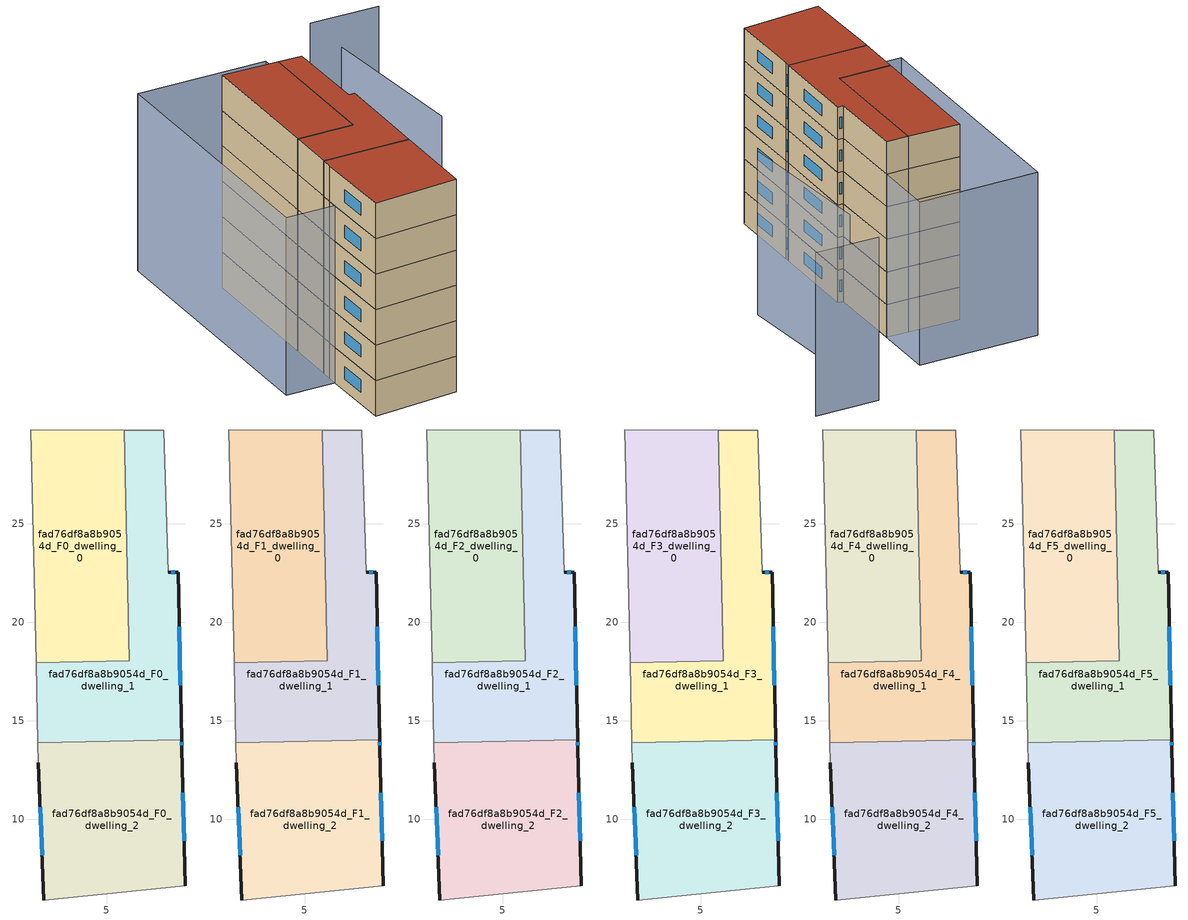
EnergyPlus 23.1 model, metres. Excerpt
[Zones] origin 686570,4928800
fad76df8a8b9054d_F0_dwelling_0
 floor ground (EU_floor_Construction): 5.9,29.77 6.16,18.04 1.42,17.93 1.16,29.77 z0
 wall adiabatic (EU_wall_Construction): 5.9,29.77 1.16,29.77 1.42,17.93 z0:3
 wall to fad76df8a8b9054d_F0_dwelling_1 (EU_wall_Construction): 1.42,17.93 6.16,18.04 5.9,29.77 z0:3
fad76df8a8b9054d_F0_dwelling_1
 floor ground (EU_floor_Construction): 7.9,29.77 8.12,22.53 8.63,22.55 8.81,14.03 1.51,13.87 1.42,17.93 6.16,18.04 5.9,29.77 z0
 wall outside (EU_wall_Construction): 8.81,14.03 8.63,22.55 8.12,22.53 z0:3
 wall adiabatic (EU_wall_Construction): 8.12,22.53 7.9,29.77 5.9,29.77 / 1.42,17.93 1.51,13.87 z0:3
 wall to fad76df8a8b9054d_F0_dwelling_2 (EU_wall_Construction): 1.51,13.87 8.81,14.03 z0:3
 window (EU_Window_Construction): 8.47,22.55 8.29,22.54 / 8.76,16.8 8.69,19.78 z0.98:2.02
fad76df8a8b9054d_F0_dwelling_2
 floor ground (EU_floor_Construction): 8.81,14.03 8.82,13.61 8.99,6.62 1.81,5.89 1.53,12.86 1.51,13.87 z0
 wall outside (EU_wall_Construction): 8.99,6.62 8.82,13.61 8.81,14.03 / 1.53,12.86 1.81,5.89 z0:3
 wall adiabatic (EU_wall_Construction): 1.51,13.87 1.53,12.86 / 1.81,5.89 8.99,6.62 z0:3
 window (EU_Window_Construction): 8.82,13.75 8.82,13.9 / 8.94,8.9 8.88,11.34 / 1.63,10.6 1.72,8.16 z0.98:2.02
fad76df8a8b9054d_F1_dwelling_0
 floor to fad76df8a8b9054d_F0_dwelling_0 (EU_floor_Construction): 5.9,29.77 6.16,18.04 1.42,17.93 1.16,29.77 z3
 wall adiabatic (EU_wall_Construction): 5.9,29.77 1.16,29.77 1.42,17.93 z3:6
 wall to fad76df8a8b9054d_F1_dwelling_1 (EU_wall_Construction): 1.42,17.93 6.16,18.04 5.9,29.77 z3:6
fad76df8a8b9054d_F1_dwelling_1
 floor to fad76df8a8b9054d_F0_dwelling_1 (EU_floor_Construction): 7.9,29.77 8.12,22.53 8.63,22.55 8.81,14.03 1.51,13.87 1.42,17.93 6.16,18.04 5.9,29.77 z3
 wall outside (EU_wall_Construction): 8.81,14.03 8.63,22.55 8.12,22.53 z3:6
 wall adiabatic (EU_wall_Construction): 8.12,22.53 7.9,29.77 5.9,29.77 / 1.42,17.93 1.51,13.87 z3:6
 wall to fad76df8a8b9054d_F1_dwelling_2 (EU_wall_Construction): 1.51,13.87 8.81,14.03 z3:6
 window (EU_Window_Construction): 8.47,22.55 8.29,22.54 / 8.76,16.8 8.69,19.78 z3.98:5.02
fad76df8a8b9054d_F1_dwelling_2
 floor to fad76df8a8b9054d_F0_dwelling_2 (EU_floor_Construction): 8.81,14.03 8.82,13.61 8.99,6.62 1.81,5.89 1.53,12.86 1.51,13.87 z3
 wall outside (EU_wall_Construction): 8.99,6.62 8.82,13.61 8.81,14.03 / 1.53,12.86 1.81,5.89 z3:6
 wall adiabatic (EU_wall_Construction): 1.51,13.87 1.53,12.86 / 1.81,5.89 8.99,6.62 z3:6
 window (EU_Window_Construction): 8.82,13.75 8.82,13.9 / 8.94,8.9 8.88,11.34 / 1.63,10.6 1.72,8.16 z3.98:5.02
fad76df8a8b9054d_F2_dwelling_0
 floor to fad76df8a8b9054d_F1_dwelling_0 (EU_floor_Construction): 5.9,29.77 6.16,18.04 1.42,17.93 1.16,29.77 z6
 wall adiabatic (EU_wall_Construction): 5.9,29.77 1.16,29.77 1.42,17.93 z6:9
 wall to fad76df8a8b9054d_F2_dwelling_1 (EU_wall_Construction): 1.42,17.93 6.16,18.04 5.9,29.77 z6:9
fad76df8a8b9054d_F2_dwelling_1
 floor to fad76df8a8b9054d_F1_dwelling_1 (EU_floor_Construction): 7.9,29.77 8.12,22.53 8.63,22.55 8.81,14.03 1.51,13.87 1.42,17.93 6.16,18.04 5.9,29.77 z6
 wall outside (EU_wall_Construction): 8.81,14.03 8.63,22.55 8.12,22.53 z6:9
 wall adiabatic (EU_wall_Construction): 8.12,22.53 7.9,29.77 5.9,29.77 / 1.42,17.93 1.51,13.87 z6:9
 wall to fad76df8a8b9054d_F2_dwelling_2 (EU_wall_Construction): 1.51,13.87 8.81,14.03 z6:9
 window (EU_Window_Construction): 8.47,22.55 8.29,22.54 / 8.76,16.8 8.69,19.78 z6.98:8.02
fad76df8a8b9054d_F2_dwelling_2
 floor to fad76df8a8b9054d_F1_dwelling_2 (EU_floor_Construction): 8.81,14.03 8.82,13.61 8.99,6.62 1.81,5.89 1.53,12.86 1.51,13.87 z6
 wall outside (EU_wall_Construction): 8.99,6.62 8.82,13.61 8.81,14.03 / 1.53,12.86 1.81,5.89 z6:9
 wall adiabatic (EU_wall_Construction): 1.51,13.87 1.53,12.86 / 1.81,5.89 8.99,6.62 z6:9
 window (EU_Window_Construction): 8.82,13.75 8.82,13.9 / 8.94,8.9 8.88,11.34 / 1.63,10.6 1.72,8.16 z6.98:8.02
fad76df8a8b9054d_F3_dwelling_0
 floor to fad76df8a8b9054d_F2_dwelling_0 (EU_floor_Construction): 5.9,29.77 6.16,18.04 1.42,17.93 1.16,29.77 z9
 wall adiabatic (EU_wall_Construction): 5.9,29.77 1.16,29.77 1.42,17.93 z9:12
 wall to fad76df8a8b9054d_F3_dwelling_1 (EU_wall_Construction): 1.42,17.93 6.16,18.04 5.9,29.77 z9:12
fad76df8a8b9054d_F3_dwelling_1
 floor to fad76df8a8b9054d_F2_dwelling_1 (EU_floor_Construction): 7.9,29.77 8.12,22.53 8.63,22.55 8.81,14.03 1.51,13.87 1.42,17.93 6.16,18.04 5.9,29.77 z9
 wall outside (EU_wall_Construction): 8.81,14.03 8.63,22.55 8.12,22.53 z9:12
 wall adiabatic (EU_wall_Construction): 8.12,22.53 7.9,29.77 5.9,29.77 / 1.42,17.93 1.51,13.87 z9:12
 wall to fad76df8a8b9054d_F3_dwelling_2 (EU_wall_Construction): 1.51,13.87 8.81,14.03 z9:12
 window (EU_Window_Construction): 8.47,22.55 8.29,22.54 / 8.76,16.8 8.69,19.78 z9.98:11.02
fad76df8a8b9054d_F3_dwelling_2
 floor to fad76df8a8b9054d_F2_dwelling_2 (EU_floor_Construction): 8.81,14.03 8.82,13.61 8.99,6.62 1.81,5.89 1.53,12.86 1.51,13.87 z9
 wall outside (EU_wall_Construction): 8.99,6.62 8.82,13.61 8.81,14.03 / 1.53,12.86 1.81,5.89 z9:12
 wall adiabatic (EU_wall_Construction): 1.51,13.87 1.53,12.86 / 1.81,5.89 8.99,6.62 z9:12
 window (EU_Window_Construction): 8.82,13.75 8.82,13.9 / 8.94,8.9 8.88,11.34 / 1.63,10.6 1.72,8.16 z9.98:11.02
fad76df8a8b9054d_F4_dwelling_0
 floor to fad76df8a8b9054d_F3_dwelling_0 (EU_floor_Construction): 5.9,29.77 6.16,18.04 1.42,17.93 1.16,29.77 z12
 wall adiabatic (EU_wall_Construction): 5.9,29.77 1.16,29.77 1.42,17.93 z12:15
 wall to fad76df8a8b9054d_F4_dwelling_1 (EU_wall_Construction): 1.42,17.93 6.16,18.04 5.9,29.77 z12:15
fad76df8a8b9054d_F4_dwelling_1
 floor to fad76df8a8b9054d_F3_dwelling_1 (EU_floor_Construction): 7.9,29.77 8.12,22.53 8.63,22.55 8.81,14.03 1.51,13.87 1.42,17.93 6.16,18.04 5.9,29.77 z12
 wall outside (EU_wall_Construction): 8.81,14.03 8.63,22.55 8.12,22.53 z12:15
 wall adiabatic (EU_wall_Construction): 8.12,22.53 7.9,29.77 5.9,29.77 / 1.42,17.93 1.51,13.87 z12:15
 wall to fad76df8a8b9054d_F4_dwelling_2 (EU_wall_Construction): 1.51,13.87 8.81,14.03 z12:15
 window (EU_Window_Construction): 8.47,22.55 8.29,22.54 / 8.76,16.8 8.69,19.78 z12.98:14.02
fad76df8a8b9054d_F4_dwelling_2
 floor to fad76df8a8b9054d_F3_dwelling_2 (EU_floor_Construction): 8.81,14.03 8.82,13.61 8.99,6.62 1.81,5.89 1.53,12.86 1.51,13.87 z12
 wall outside (EU_wall_Construction): 8.99,6.62 8.82,13.61 8.81,14.03 / 1.53,12.86 1.81,5.89 z12:15
 wall adiabatic (EU_wall_Construction): 1.51,13.87 1.53,12.86 / 1.81,5.89 8.99,6.62 z12:15
 window (EU_Window_Construction): 8.82,13.75 8.82,13.9 / 8.94,8.9 8.88,11.34 / 1.63,10.6 1.72,8.16 z12.98:14.02
fad76df8a8b9054d_F5_dwelling_0
 floor to fad76df8a8b9054d_F4_dwelling_0 (EU_floor_Construction): 5.9,29.77 6.16,18.04 1.42,17.93 1.16,29.77 z15
 wall adiabatic (EU_wall_Construction): 5.9,29.77 1.16,29.77 1.42,17.93 z15:18
 wall to fad76df8a8b9054d_F5_dwelling_1 (EU_wall_Construction): 1.42,17.93 6.16,18.04 5.9,29.77 z15:18
 roof outside (EU_roof_Construction): 6.16,18.04 5.9,29.77 1.16,29.77 1.42,17.93 z18
fad76df8a8b9054d_F5_dwelling_1
 floor to fad76df8a8b9054d_F4_dwelling_1 (EU_floor_Construction): 7.9,29.77 8.12,22.53 8.63,22.55 8.81,14.03 1.51,13.87 1.42,17.93 6.16,18.04 5.9,29.77 z15
 wall outside (EU_wall_Construction): 8.81,14.03 8.63,22.55 8.12,22.53 z15:18
 wall adiabatic (EU_wall_Construction): 8.12,22.53 7.9,29.77 5.9,29.77 / 1.42,17.93 1.51,13.87 z15:18
 wall to fad76df8a8b9054d_F5_dwelling_2 (EU_wall_Construction): 1.51,13.87 8.81,14.03 z15:18
 window (EU_Window_Construction): 8.47,22.55 8.29,22.54 / 8.76,16.8 8.69,19.78 z15.98:17.02
 roof outside (EU_roof_Construction): 8.81,14.03 8.63,22.55 8.12,22.53 7.9,29.77 5.9,29.77 6.16,18.04 1.42,17.93 1.51,13.87 z18
fad76df8a8b9054d_F5_dwelling_2
 floor to fad76df8a8b9054d_F4_dwelling_2 (EU_floor_Construction): 8.81,14.03 8.82,13.61 8.99,6.62 1.81,5.89 1.53,12.86 1.51,13.87 z15
 wall outside (EU_wall_Construction): 8.99,6.62 8.82,13.61 8.81,14.03 / 1.53,12.86 1.81,5.89 z15:18
 wall adiabatic (EU_wall_Construction): 1.51,13.87 1.53,12.86 / 1.81,5.89 8.99,6.62 z15:18
 window (EU_Window_Construction): 8.82,13.75 8.82,13.9 / 8.94,8.9 8.88,11.34 / 1.63,10.6 1.72,8.16 z15.98:17.02
 roof outside (EU_roof_Construction): 8.99,6.62 8.82,13.61 8.81,14.03 1.51,13.87 1.53,12.86 1.81,5.89 z18
shading: 15.38,21.36 13.87,34.76 / 19.42,39.5 13.57,39.39 / -2.62,12.01 -3.22,35.12 / -3.22,35.12 7.75,35.41 / 7.75,35.41 8.35,12.3 / 8.35,12.3 -2.62,12.01 z0:15
[Building]
EU S2 Campaign: North Axis=0; Terrain=City; Solar Distribution=FullExterior
[Site:Location]
Bologna: Latitude=44.5; Longitude=11.25; Time Zone=1; Elevation=37
[SizingPeriod:WeatherFileDays]
AnnualSizingPeriod: Begin Month=1; Begin Day of Month=1; End Month=12; End Day of Month=31; Day of Week for Start Day=Monday; Use Weather File Daylight Saving Period=No; Use Weather File Rain and Snow Indicators=No
[MATERIAL]
EU_InternalMass_Material: Roughness=MediumRough; Thickness=0.1; Conductivity=1; Density=1800; Specific Heat=900; Thermal Absorptance=0.9; Solar Absorptance=0.7; Visible Absorptance=0.7
[MATERIAL:NOMASS] Roughness=MediumRough; Thermal Absorptance=0.9; Solar Absorptance=0.7; Visible Absorptance=0.7
Name | Thermal Resistance
EU_wall_NoMass | 0.905828
EU_roof_NoMass | 0.37593
EU_floor_NoMass | 0.67114
[WINDOWMATERIAL:SIMPLEGLAZINGSYSTEM]
EU_Window_SimpleGlazing: UFactor=4.52486; Solar Heat Gain Coefficient=0.85; Visible Transmittance=0.85
[CONSTRUCTION]
EU_wall_Construction: EU_wall_NoMass
EU_roof_Construction: EU_roof_NoMass
EU_floor_Construction: EU_floor_NoMass
EU_Window_Construction: EU_Window_SimpleGlazing
EU_InternalMass_Construction: EU_InternalMass_Material
[ZONE] Type=1; Multiplier=1; Ceiling Height=autocalculate; Floor Area=autocalculate; Part of Total Floor Area=Yes
Name | Volume
fad76df8a8b9054d_F0_dwelling_0 | 167.629
fad76df8a8b9054d_F1_dwelling_0; fad76df8a8b9054d_F2_dwelling_0; fad76df8a8b9054d_F3_dwelling_0; fad76df8a8b9054d_F4_dwelling_0; fad76df8a8b9054d_F5_dwelling_0 | 167.63
fad76df8a8b9054d_F0_dwelling_1 | 167.652
fad76df8a8b9054d_F1_dwelling_1; fad76df8a8b9054d_F2_dwelling_1; fad76df8a8b9054d_F3_dwelling_1; fad76df8a8b9054d_F4_dwelling_1; fad76df8a8b9054d_F5_dwelling_1; fad76df8a8b9054d_F0_dwelling_2 | 167.651
fad76df8a8b9054d_F1_dwelling_2; fad76df8a8b9054d_F2_dwelling_2; fad76df8a8b9054d_F3_dwelling_2; fad76df8a8b9054d_F4_dwelling_2; fad76df8a8b9054d_F5_dwelling_2 | 167.649
[INTERNALMASS] Construction=EU_InternalMass_Construction
Name | Zone or ZoneList | Surface Area
fad76df8a8b9054d_F0_dwelling_0_EU_InternalMass | fad76df8a8b9054d_F0_dwelling_0 | 55.8781
fad76df8a8b9054d_F0_dwelling_1_EU_InternalMass | fad76df8a8b9054d_F0_dwelling_1 | 55.8837
fad76df8a8b9054d_F0_dwelling_2_EU_InternalMass | fad76df8a8b9054d_F0_dwelling_2 | 55.8833
fad76df8a8b9054d_F1_dwelling_0_EU_InternalMass | fad76df8a8b9054d_F1_dwelling_0 | 55.8781
fad76df8a8b9054d_F1_dwelling_1_EU_InternalMass | fad76df8a8b9054d_F1_dwelling_1 | 55.8837
fad76df8a8b9054d_F1_dwelling_2_EU_InternalMass | fad76df8a8b9054d_F1_dwelling_2 | 55.8833
fad76df8a8b9054d_F2_dwelling_0_EU_InternalMass | fad76df8a8b9054d_F2_dwelling_0 | 55.8781
fad76df8a8b9054d_F2_dwelling_1_EU_InternalMass | fad76df8a8b9054d_F2_dwelling_1 | 55.8837
fad76df8a8b9054d_F2_dwelling_2_EU_InternalMass | fad76df8a8b9054d_F2_dwelling_2 | 55.8833
fad76df8a8b9054d_F3_dwelling_0_EU_InternalMass | fad76df8a8b9054d_F3_dwelling_0 | 55.8781
fad76df8a8b9054d_F3_dwelling_1_EU_InternalMass | fad76df8a8b9054d_F3_dwelling_1 | 55.8837
fad76df8a8b9054d_F3_dwelling_2_EU_InternalMass | fad76df8a8b9054d_F3_dwelling_2 | 55.8833
fad76df8a8b9054d_F4_dwelling_0_EU_InternalMass | fad76df8a8b9054d_F4_dwelling_0 | 55.8781
fad76df8a8b9054d_F4_dwelling_1_EU_InternalMass | fad76df8a8b9054d_F4_dwelling_1 | 55.8837
fad76df8a8b9054d_F4_dwelling_2_EU_InternalMass | fad76df8a8b9054d_F4_dwelling_2 | 55.8833
fad76df8a8b9054d_F5_dwelling_0_EU_InternalMass | fad76df8a8b9054d_F5_dwelling_0 | 55.8781
fad76df8a8b9054d_F5_dwelling_1_EU_InternalMass | fad76df8a8b9054d_F5_dwelling_1 | 55.8837
fad76df8a8b9054d_F5_dwelling_2_EU_InternalMass | fad76df8a8b9054d_F5_dwelling_2 | 55.8833
[OTHEREQUIPMENT] Fuel Type=Electricity; Design Level Calculation Method=Watts/Area; Power per Zone Floor Area=1; Fraction Latent=0; Fraction Radiant=0; Fraction Lost=0; Carbon Dioxide Generation Rate=0; EndUse Subcategory=EU_Step8_InternalGains
Name | Zone or ZoneList or Space or SpaceList | Schedule
EU_Step8_InternalGain_fad76df8a8b9054d_F0_dwelling_0_f000 | fad76df8a8b9054d_F0_dwelling_0 | EU_Step8_GainSchedule_fad76df8a8b9054d_F0_dwelling_0_f000
EU_Step8_InternalGain_fad76df8a8b9054d_F0_dwelling_1_f000 | fad76df8a8b9054d_F0_dwelling_1 | EU_Step8_GainSchedule_fad76df8a8b9054d_F0_dwelling_1_f000
EU_Step8_InternalGain_fad76df8a8b9054d_F0_dwelling_2_f000 | fad76df8a8b9054d_F0_dwelling_2 | EU_Step8_GainSchedule_fad76df8a8b9054d_F0_dwelling_2_f000
EU_Step8_InternalGain_fad76df8a8b9054d_F1_dwelling_0_f000 | fad76df8a8b9054d_F1_dwelling_0 | EU_Step8_GainSchedule_fad76df8a8b9054d_F1_dwelling_0_f000
EU_Step8_InternalGain_fad76df8a8b9054d_F1_dwelling_1_f000 | fad76df8a8b9054d_F1_dwelling_1 | EU_Step8_GainSchedule_fad76df8a8b9054d_F1_dwelling_1_f000
EU_Step8_InternalGain_fad76df8a8b9054d_F1_dwelling_2_f000 | fad76df8a8b9054d_F1_dwelling_2 | EU_Step8_GainSchedule_fad76df8a8b9054d_F1_dwelling_2_f000
EU_Step8_InternalGain_fad76df8a8b9054d_F2_dwelling_0_f000 | fad76df8a8b9054d_F2_dwelling_0 | EU_Step8_GainSchedule_fad76df8a8b9054d_F2_dwelling_0_f000
EU_Step8_InternalGain_fad76df8a8b9054d_F2_dwelling_1_f000 | fad76df8a8b9054d_F2_dwelling_1 | EU_Step8_GainSchedule_fad76df8a8b9054d_F2_dwelling_1_f000
EU_Step8_InternalGain_fad76df8a8b9054d_F2_dwelling_2_f000 | fad76df8a8b9054d_F2_dwelling_2 | EU_Step8_GainSchedule_fad76df8a8b9054d_F2_dwelling_2_f000
EU_Step8_InternalGain_fad76df8a8b9054d_F3_dwelling_0_f000 | fad76df8a8b9054d_F3_dwelling_0 | EU_Step8_GainSchedule_fad76df8a8b9054d_F3_dwelling_0_f000
EU_Step8_InternalGain_fad76df8a8b9054d_F3_dwelling_1_f000 | fad76df8a8b9054d_F3_dwelling_1 | EU_Step8_GainSchedule_fad76df8a8b9054d_F3_dwelling_1_f000
EU_Step8_InternalGain_fad76df8a8b9054d_F3_dwelling_2_f000 | fad76df8a8b9054d_F3_dwelling_2 | EU_Step8_GainSchedule_fad76df8a8b9054d_F3_dwelling_2_f000
EU_Step8_InternalGain_fad76df8a8b9054d_F4_dwelling_0_f000 | fad76df8a8b9054d_F4_dwelling_0 | EU_Step8_GainSchedule_fad76df8a8b9054d_F4_dwelling_0_f000
EU_Step8_InternalGain_fad76df8a8b9054d_F4_dwelling_1_f000 | fad76df8a8b9054d_F4_dwelling_1 | EU_Step8_GainSchedule_fad76df8a8b9054d_F4_dwelling_1_f000
EU_Step8_InternalGain_fad76df8a8b9054d_F4_dwelling_2_f000 | fad76df8a8b9054d_F4_dwelling_2 | EU_Step8_GainSchedule_fad76df8a8b9054d_F4_dwelling_2_f000
EU_Step8_InternalGain_fad76df8a8b9054d_F5_dwelling_0_f000 | fad76df8a8b9054d_F5_dwelling_0 | EU_Step8_GainSchedule_fad76df8a8b9054d_F5_dwelling_0_f000
EU_Step8_InternalGain_fad76df8a8b9054d_F5_dwelling_1_f000 | fad76df8a8b9054d_F5_dwelling_1 | EU_Step8_GainSchedule_fad76df8a8b9054d_F5_dwelling_1_f000
EU_Step8_InternalGain_fad76df8a8b9054d_F5_dwelling_2_f000 | fad76df8a8b9054d_F5_dwelling_2 | EU_Step8_GainSchedule_fad76df8a8b9054d_F5_dwelling_2_f000
[ZONEVENTILATION:DESIGNFLOWRATE] Schedule=EU_AlwaysOn; Design Flow Rate Calculation Method=AirChanges/Hour; Air Changes per Hour=0.73129; Ventilation Type=Natural; Fan Pressure Rise=0; Fan Total Efficiency=1; Constant Term Coefficient=1; Temperature Term Coefficient=0; Velocity Term Coefficient=0; Velocity Squared Term Coefficient=0; Minimum Indoor Temperature=-100; Maximum Indoor Temperature=100; Delta Temperature=-100; Minimum Outdoor Temperature=-100; Maximum Outdoor Temperature=100; Maximum Wind Speed=40
Name | Zone or ZoneList or Space or SpaceList
EU_ConstantAir_fad76df8a8b9054d_F0_dwelling_0 | fad76df8a8b9054d_F0_dwelling_0
EU_ConstantAir_fad76df8a8b9054d_F0_dwelling_1 | fad76df8a8b9054d_F0_dwelling_1
EU_ConstantAir_fad76df8a8b9054d_F0_dwelling_2 | fad76df8a8b9054d_F0_dwelling_2
EU_ConstantAir_fad76df8a8b9054d_F1_dwelling_0 | fad76df8a8b9054d_F1_dwelling_0
EU_ConstantAir_fad76df8a8b9054d_F1_dwelling_1 | fad76df8a8b9054d_F1_dwelling_1
EU_ConstantAir_fad76df8a8b9054d_F1_dwelling_2 | fad76df8a8b9054d_F1_dwelling_2
EU_ConstantAir_fad76df8a8b9054d_F2_dwelling_0 | fad76df8a8b9054d_F2_dwelling_0
EU_ConstantAir_fad76df8a8b9054d_F2_dwelling_1 | fad76df8a8b9054d_F2_dwelling_1
EU_ConstantAir_fad76df8a8b9054d_F2_dwelling_2 | fad76df8a8b9054d_F2_dwelling_2
EU_ConstantAir_fad76df8a8b9054d_F3_dwelling_0 | fad76df8a8b9054d_F3_dwelling_0
EU_ConstantAir_fad76df8a8b9054d_F3_dwelling_1 | fad76df8a8b9054d_F3_dwelling_1
EU_ConstantAir_fad76df8a8b9054d_F3_dwelling_2 | fad76df8a8b9054d_F3_dwelling_2
EU_ConstantAir_fad76df8a8b9054d_F4_dwelling_0 | fad76df8a8b9054d_F4_dwelling_0
EU_ConstantAir_fad76df8a8b9054d_F4_dwelling_1 | fad76df8a8b9054d_F4_dwelling_1
EU_ConstantAir_fad76df8a8b9054d_F4_dwelling_2 | fad76df8a8b9054d_F4_dwelling_2
EU_ConstantAir_fad76df8a8b9054d_F5_dwelling_0 | fad76df8a8b9054d_F5_dwelling_0
EU_ConstantAir_fad76df8a8b9054d_F5_dwelling_1 | fad76df8a8b9054d_F5_dwelling_1
EU_ConstantAir_fad76df8a8b9054d_F5_dwelling_2 | fad76df8a8b9054d_F5_dwelling_2
[HVACTEMPLATE:THERMOSTAT] Constant Heating Setpoint=20; Constant Cooling Setpoint=50
EU_HeatOnly_fad76df8a8b9054d_F0_dwelling_0; EU_HeatOnly_fad76df8a8b9054d_F0_dwelling_1; EU_HeatOnly_fad76df8a8b9054d_F0_dwelling_2; EU_HeatOnly_fad76df8a8b9054d_F1_dwelling_0; EU_HeatOnly_fad76df8a8b9054d_F1_dwelling_1; EU_HeatOnly_fad76df8a8b9054d_F1_dwelling_2; EU_HeatOnly_fad76df8a8b9054d_F2_dwelling_0; EU_HeatOnly_fad76df8a8b9054d_F2_dwelling_1; EU_HeatOnly_fad76df8a8b9054d_F2_dwelling_2; EU_HeatOnly_fad76df8a8b9054d_F3_dwelling_0; EU_HeatOnly_fad76df8a8b9054d_F3_dwelling_1; EU_HeatOnly_fad76df8a8b9054d_F3_dwelling_2; EU_HeatOnly_fad76df8a8b9054d_F4_dwelling_0; EU_HeatOnly_fad76df8a8b9054d_F4_dwelling_1; EU_HeatOnly_fad76df8a8b9054d_F4_dwelling_2; EU_HeatOnly_fad76df8a8b9054d_F5_dwelling_0; EU_HeatOnly_fad76df8a8b9054d_F5_dwelling_1; EU_HeatOnly_fad76df8a8b9054d_F5_dwelling_2
[HVACTEMPLATE:ZONE:IDEALLOADSAIRSYSTEM] System Availability Schedule=EU_AlwaysOn; Maximum Heating Supply Air Temperature=50; Minimum Cooling Supply Air Temperature=13; Maximum Heating Supply Air Humidity Ratio=0.0156; Minimum Cooling Supply Air Humidity Ratio=0.0077; Heating Limit=NoLimit; Cooling Limit=NoLimit; Heating Availability Schedule=EU_AlwaysOn; Cooling Availability Schedule=EU_CoolingOff; Dehumidification Control Type=ConstantSensibleHeatRatio; Cooling Sensible Heat Ratio=0.7; Dehumidification Setpoint=60; Humidification Control Type=None; Humidification Setpoint=30; Outdoor Air Method=None; Outdoor Air Flow Rate per Person=0.00944; Outdoor Air Flow Rate per Zone Floor Area=0; Outdoor Air Flow Rate per Zone=0; Demand Controlled Ventilation Type=None; Outdoor Air Economizer Type=NoEconomizer; Heat Recovery Type=None; Sensible Heat Recovery Effectiveness=0.7; Latent Heat Recovery Effectiveness=0.65
Name | Template Thermostat
fad76df8a8b9054d_F0_dwelling_0 | EU_HeatOnly_fad76df8a8b9054d_F0_dwelling_0
fad76df8a8b9054d_F0_dwelling_1 | EU_HeatOnly_fad76df8a8b9054d_F0_dwelling_1
fad76df8a8b9054d_F0_dwelling_2 | EU_HeatOnly_fad76df8a8b9054d_F0_dwelling_2
fad76df8a8b9054d_F1_dwelling_0 | EU_HeatOnly_fad76df8a8b9054d_F1_dwelling_0
fad76df8a8b9054d_F1_dwelling_1 | EU_HeatOnly_fad76df8a8b9054d_F1_dwelling_1
fad76df8a8b9054d_F1_dwelling_2 | EU_HeatOnly_fad76df8a8b9054d_F1_dwelling_2
fad76df8a8b9054d_F2_dwelling_0 | EU_HeatOnly_fad76df8a8b9054d_F2_dwelling_0
fad76df8a8b9054d_F2_dwelling_1 | EU_HeatOnly_fad76df8a8b9054d_F2_dwelling_1
fad76df8a8b9054d_F2_dwelling_2 | EU_HeatOnly_fad76df8a8b9054d_F2_dwelling_2
fad76df8a8b9054d_F3_dwelling_0 | EU_HeatOnly_fad76df8a8b9054d_F3_dwelling_0
fad76df8a8b9054d_F3_dwelling_1 | EU_HeatOnly_fad76df8a8b9054d_F3_dwelling_1
fad76df8a8b9054d_F3_dwelling_2 | EU_HeatOnly_fad76df8a8b9054d_F3_dwelling_2
fad76df8a8b9054d_F4_dwelling_0 | EU_HeatOnly_fad76df8a8b9054d_F4_dwelling_0
fad76df8a8b9054d_F4_dwelling_1 | EU_HeatOnly_fad76df8a8b9054d_F4_dwelling_1
fad76df8a8b9054d_F4_dwelling_2 | EU_HeatOnly_fad76df8a8b9054d_F4_dwelling_2
fad76df8a8b9054d_F5_dwelling_0 | EU_HeatOnly_fad76df8a8b9054d_F5_dwelling_0
fad76df8a8b9054d_F5_dwelling_1 | EU_HeatOnly_fad76df8a8b9054d_F5_dwelling_1
fad76df8a8b9054d_F5_dwelling_2 | EU_HeatOnly_fad76df8a8b9054d_F5_dwelling_2
[SIZING:ZONE] Zone Cooling Design Supply Air Temperature Input Method=SupplyAirTemperature; Zone Cooling Design Supply Air Temperature=13; Zone Heating Design Supply Air Temperature Input Method=SupplyAirTemperature; Zone Heating Design Supply Air Temperature=50; Zone Cooling Design Supply Air Humidity Ratio=0.008; Zone Heating Design Supply Air Humidity Ratio=0.008; Cooling Design Air Flow Method=DesignDay; Cooling Design Air Flow Rate=0; Cooling Minimum Air Flow per Zone Floor Area=0.000762; Cooling Minimum Air Flow=0; Cooling Minimum Air Flow Fraction=0.2; Heating Design Air Flow Method=DesignDay; Heating Design Air Flow Rate=0; Heating Maximum Air Flow per Zone Floor Area=0.002032; Heating Maximum Air Flow=0.141576; Heating Maximum Air Flow Fraction=0.3; Account for Dedicated Outdoor Air System=No; Dedicated Outdoor Air System Control Strategy=NeutralSupplyAir; Dedicated Outdoor Air Low Setpoint Temperature for Design=autosize; Dedicated Outdoor Air High Setpoint Temperature for Design=autosize; Zone Load Sizing Method=Sensible Load Only No Latent Load; Zone Latent Cooling Design Supply Air Humidity Ratio Input Method=HumidityRatioDifference; Zone Cooling Design Supply Air Humidity Ratio Difference=0.005; Zone Latent Heating Design Supply Air Humidity Ratio Input Method=HumidityRatioDifference; Zone Humidification Design Supply Air Humidity Ratio Difference=0.005
fad76df8a8b9054d_F0_dwelling_0; fad76df8a8b9054d_F0_dwelling_1; fad76df8a8b9054d_F0_dwelling_2; fad76df8a8b9054d_F1_dwelling_0; fad76df8a8b9054d_F1_dwelling_1; fad76df8a8b9054d_F1_dwelling_2; fad76df8a8b9054d_F2_dwelling_0; fad76df8a8b9054d_F2_dwelling_1; fad76df8a8b9054d_F2_dwelling_2; fad76df8a8b9054d_F3_dwelling_0; fad76df8a8b9054d_F3_dwelling_1; fad76df8a8b9054d_F3_dwelling_2; fad76df8a8b9054d_F4_dwelling_0; fad76df8a8b9054d_F4_dwelling_1; fad76df8a8b9054d_F4_dwelling_2; fad76df8a8b9054d_F5_dwelling_0; fad76df8a8b9054d_F5_dwelling_1; fad76df8a8b9054d_F5_dwelling_2
[SCHEDULE:CONSTANT]
Name | Hourly Value
EU_AlwaysOn | 1
EU_CoolingOff | 0
[SCHEDULE:FILE] Column Number=1; Rows to Skip at Top=0; Number of Hours of Data=8760; Column Separator=Comma; Interpolate to Timestep=No; Minutes per Item=60; Adjust Schedule for Daylight Savings=Yes
Name | File
EU_Step8_GainSchedule_fad76df8a8b9054d_F0_dwelling_0_f000 | ../../schedules/fad76df8a8b9054d/fad76df8a8b9054d_F0_dwelling_0_f000_gain.csv
EU_Step8_GainSchedule_fad76df8a8b9054d_F0_dwelling_1_f000 | ../../schedules/fad76df8a8b9054d/fad76df8a8b9054d_F0_dwelling_1_f000_gain.csv
EU_Step8_GainSchedule_fad76df8a8b9054d_F0_dwelling_2_f000 | ../../schedules/fad76df8a8b9054d/fad76df8a8b9054d_F0_dwelling_2_f000_gain.csv
EU_Step8_GainSchedule_fad76df8a8b9054d_F1_dwelling_0_f000 | ../../schedules/fad76df8a8b9054d/fad76df8a8b9054d_F1_dwelling_0_f000_gain.csv
EU_Step8_GainSchedule_fad76df8a8b9054d_F1_dwelling_1_f000 | ../../schedules/fad76df8a8b9054d/fad76df8a8b9054d_F1_dwelling_1_f000_gain.csv
EU_Step8_GainSchedule_fad76df8a8b9054d_F1_dwelling_2_f000 | ../../schedules/fad76df8a8b9054d/fad76df8a8b9054d_F1_dwelling_2_f000_gain.csv
EU_Step8_GainSchedule_fad76df8a8b9054d_F2_dwelling_0_f000 | ../../schedules/fad76df8a8b9054d/fad76df8a8b9054d_F2_dwelling_0_f000_gain.csv
EU_Step8_GainSchedule_fad76df8a8b9054d_F2_dwelling_1_f000 | ../../schedules/fad76df8a8b9054d/fad76df8a8b9054d_F2_dwelling_1_f000_gain.csv
EU_Step8_GainSchedule_fad76df8a8b9054d_F2_dwelling_2_f000 | ../../schedules/fad76df8a8b9054d/fad76df8a8b9054d_F2_dwelling_2_f000_gain.csv
EU_Step8_GainSchedule_fad76df8a8b9054d_F3_dwelling_0_f000 | ../../schedules/fad76df8a8b9054d/fad76df8a8b9054d_F3_dwelling_0_f000_gain.csv
EU_Step8_GainSchedule_fad76df8a8b9054d_F3_dwelling_1_f000 | ../../schedules/fad76df8a8b9054d/fad76df8a8b9054d_F3_dwelling_1_f000_gain.csv
EU_Step8_GainSchedule_fad76df8a8b9054d_F3_dwelling_2_f000 | ../../schedules/fad76df8a8b9054d/fad76df8a8b9054d_F3_dwelling_2_f000_gain.csv
EU_Step8_GainSchedule_fad76df8a8b9054d_F4_dwelling_0_f000 | ../../schedules/fad76df8a8b9054d/fad76df8a8b9054d_F4_dwelling_0_f000_gain.csv
EU_Step8_GainSchedule_fad76df8a8b9054d_F4_dwelling_1_f000 | ../../schedules/fad76df8a8b9054d/fad76df8a8b9054d_F4_dwelling_1_f000_gain.csv
EU_Step8_GainSchedule_fad76df8a8b9054d_F4_dwelling_2_f000 | ../../schedules/fad76df8a8b9054d/fad76df8a8b9054d_F4_dwelling_2_f000_gain.csv
EU_Step8_GainSchedule_fad76df8a8b9054d_F5_dwelling_0_f000 | ../../schedules/fad76df8a8b9054d/fad76df8a8b9054d_F5_dwelling_0_f000_gain.csv
EU_Step8_GainSchedule_fad76df8a8b9054d_F5_dwelling_1_f000 | ../../schedules/fad76df8a8b9054d/fad76df8a8b9054d_F5_dwelling_1_f000_gain.csv
EU_Step8_GainSchedule_fad76df8a8b9054d_F5_dwelling_2_f000 | ../../schedules/fad76df8a8b9054d/fad76df8a8b9054d_F5_dwelling_2_f000_gain.csv
